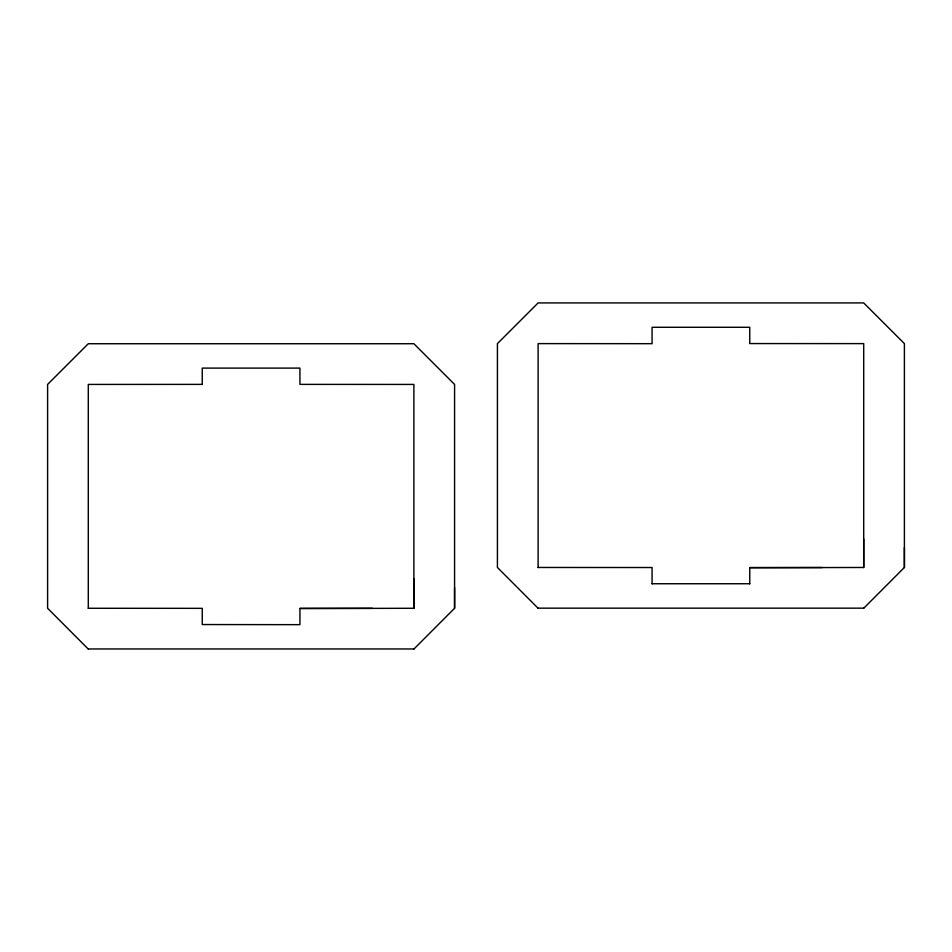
<?xml version="1.0" encoding="UTF-8"?>
<svg xmlns="http://www.w3.org/2000/svg" width="952" height="952" viewBox="0 0 952 952"><rect width="100%" height="100%" fill="white"/><g stroke="black" fill="none" stroke-linecap="round" stroke-linejoin="round"><path stroke-width="1.43" d="M413.882 578.875L413.882 608.268L299.928 608.554L299.928 624.667L202.252 624.548L202.252 608.34L88.298 608.268M454.58 587.598L454.58 608.268L413.882 649.086M863.702 538.844L863.702 567.463L749.748 567.749L749.748 583.85M904.4 547.567L904.4 567.463L863.702 608.268M454.58 608.387L454.58 384.43L413.882 343.732L88.298 343.732L47.6 384.43L47.6 608.268L88.298 649.086M904.4 567.57L904.4 343.613L863.702 302.914L538.118 302.914L497.42 343.613L497.42 567.463L538.118 608.268M202.252 384.382L88.298 384.43L88.298 608.387M538.118 567.463L652.072 567.523L652.072 583.85M749.748 567.523L822.231 567.523M652.072 583.743L749.748 583.743M538.118 608.161L863.702 608.161M299.928 608.34L372.41 608.34M88.298 648.966L413.882 648.966M863.702 567.57L863.702 343.613L749.748 343.565L749.748 327.286L652.072 327.286L652.072 343.684L538.118 343.613L538.118 567.57M413.882 608.387L413.882 384.43L299.928 384.382L299.928 368.103L202.252 368.103L202.252 384.489"/></g></svg>
